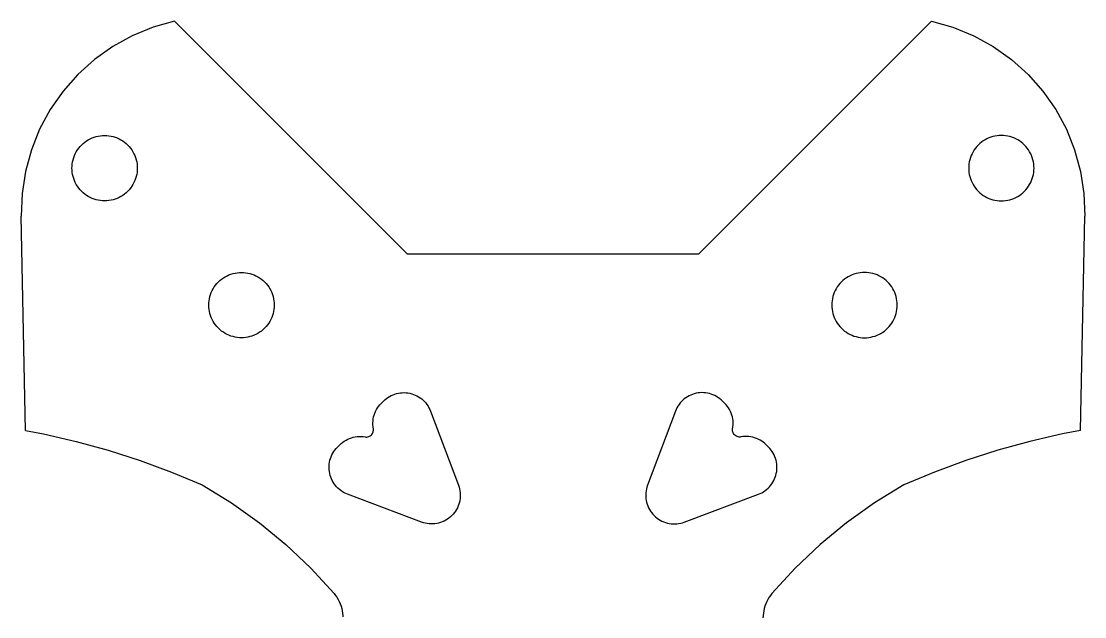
# Model space of a CAD drawing. Header units: metres. Extents: x 52.7 to 104.8, y 151.6 to 209.9.
# Drawn here: x 52.7 to 104.8, y 180.7 to 209.9 of the extents above; entities that cross this region are included whole.
import ezdxf

# ---------------------------------------------------------------- set-up
doc = ezdxf.new("R2010")
doc.units = ezdxf.units.M

msp = doc.modelspace()

# ---------------------------------------------------------------- linework, layer by layer
at = {"layer": 'Gruppe#1'}
for p, q in [((60.205, 209.856), (59.151, 209.561)), ((60.205, 209.856), (71.592, 198.469)), ((97.261, 209.856), (85.874, 198.469)), ((97.261, 209.856), (98.315, 209.561)), ((59.151, 209.561), (58.138, 209.146)), ((98.315, 209.561), (99.327, 209.146)), ((58.138, 209.146), (57.179, 208.619)), ((99.327, 209.146), (100.286, 208.619)), ((57.179, 208.619), (56.287, 207.986)), ((100.286, 208.619), (101.179, 207.986)), ((56.287, 207.986), (55.473, 207.254)), ((101.179, 207.986), (101.993, 207.254)), ((55.473, 207.254), (54.748, 206.434)), ((101.993, 207.254), (102.718, 206.434)), ((54.748, 206.434), (54.121, 205.537)), ((102.718, 206.434), (103.345, 205.537)), ((54.121, 205.537), (53.601, 204.574)), ((103.345, 205.537), (103.865, 204.574)), ((53.601, 204.574), (53.195, 203.558)), ((55.983, 204.055), (56.075, 204.104)), ((56.075, 204.104), (56.171, 204.147)), ((56.171, 204.147), (56.268, 204.184)), ((56.268, 204.184), (56.369, 204.215)), ((56.369, 204.215), (56.471, 204.238)), ((56.471, 204.238), (56.574, 204.255)), ((56.574, 204.255), (56.678, 204.266)), ((56.678, 204.266), (56.783, 204.269)), ((56.783, 204.269), (56.887, 204.266)), ((56.887, 204.266), (56.992, 204.255)), ((56.992, 204.255), (57.095, 204.238)), ((57.095, 204.238), (57.197, 204.215)), ((57.197, 204.215), (57.297, 204.184)), ((57.297, 204.184), (57.395, 204.147)), ((57.395, 204.147), (57.49, 204.104)), ((57.49, 204.104), (57.583, 204.055)), ((99.975, 204.104), (99.883, 204.055)), ((100.071, 204.147), (99.975, 204.104)), ((100.168, 204.184), (100.071, 204.147)), ((100.269, 204.215), (100.168, 204.184)), ((100.371, 204.238), (100.269, 204.215)), ((100.474, 204.255), (100.371, 204.238)), ((100.578, 204.266), (100.474, 204.255)), ((100.683, 204.269), (100.578, 204.266)), ((100.787, 204.266), (100.683, 204.269)), ((100.892, 204.255), (100.787, 204.266)), ((100.995, 204.238), (100.892, 204.255)), ((101.097, 204.215), (100.995, 204.238)), ((101.197, 204.184), (101.097, 204.215)), ((101.295, 204.147), (101.197, 204.184)), ((101.39, 204.104), (101.295, 204.147)), ((101.483, 204.055), (101.39, 204.104)), ((103.865, 204.574), (104.271, 203.558)), ((55.452, 203.558), (55.513, 203.643)), ((55.513, 203.643), (55.58, 203.724)), ((55.58, 203.724), (55.651, 203.8)), ((55.651, 203.8), (55.728, 203.872)), ((55.728, 203.872), (55.809, 203.938)), ((55.809, 203.938), (55.894, 203.999)), ((55.894, 203.999), (55.983, 204.055)), ((57.583, 204.055), (57.672, 203.999)), ((57.672, 203.999), (57.757, 203.938)), ((57.757, 203.938), (57.838, 203.872)), ((57.838, 203.872), (57.914, 203.8)), ((57.914, 203.8), (57.986, 203.724)), ((57.986, 203.724), (58.052, 203.643)), ((58.052, 203.643), (58.113, 203.558)), ((99.413, 203.643), (99.352, 203.558)), ((99.48, 203.724), (99.413, 203.643)), ((99.551, 203.8), (99.48, 203.724)), ((99.628, 203.872), (99.551, 203.8)), ((99.709, 203.938), (99.628, 203.872)), ((99.794, 203.999), (99.709, 203.938)), ((99.883, 204.055), (99.794, 203.999)), ((101.572, 203.999), (101.483, 204.055)), ((101.657, 203.938), (101.572, 203.999)), ((101.738, 203.872), (101.657, 203.938)), ((101.814, 203.8), (101.738, 203.872)), ((101.886, 203.724), (101.814, 203.8)), ((101.952, 203.643), (101.886, 203.724)), ((102.013, 203.558), (101.952, 203.643)), ((53.195, 203.558), (52.907, 202.502)), ((55.214, 202.981), (55.237, 203.083)), ((55.237, 203.083), (55.268, 203.183)), ((55.268, 203.183), (55.305, 203.281)), ((55.305, 203.281), (55.348, 203.377)), ((55.348, 203.377), (55.397, 203.469)), ((55.397, 203.469), (55.452, 203.558)), ((58.113, 203.558), (58.168, 203.469)), ((58.168, 203.469), (58.218, 203.377)), ((58.218, 203.377), (58.261, 203.281)), ((58.261, 203.281), (58.298, 203.183)), ((58.298, 203.183), (58.328, 203.083)), ((58.328, 203.083), (58.352, 202.981)), ((99.137, 203.083), (99.114, 202.981)), ((99.168, 203.183), (99.137, 203.083)), ((99.205, 203.281), (99.168, 203.183)), ((99.248, 203.377), (99.205, 203.281)), ((99.297, 203.469), (99.248, 203.377)), ((99.352, 203.558), (99.297, 203.469)), ((102.068, 203.469), (102.013, 203.558)), ((102.118, 203.377), (102.068, 203.469)), ((102.161, 203.281), (102.118, 203.377)), ((102.198, 203.183), (102.161, 203.281)), ((102.228, 203.083), (102.198, 203.183)), ((102.252, 202.981), (102.228, 203.083)), ((104.271, 203.558), (104.559, 202.502)), ((55.183, 202.669), (55.186, 202.774)), ((55.186, 202.564), (55.183, 202.669)), ((55.186, 202.774), (55.196, 202.878)), ((55.196, 202.46), (55.186, 202.564)), ((55.196, 202.878), (55.214, 202.981)), ((58.352, 202.981), (58.369, 202.878)), ((58.369, 202.878), (58.379, 202.774)), ((58.379, 202.564), (58.369, 202.46)), ((58.379, 202.774), (58.383, 202.669)), ((58.383, 202.669), (58.379, 202.564)), ((99.086, 202.774), (99.083, 202.669)), ((99.083, 202.669), (99.086, 202.564)), ((99.096, 202.878), (99.086, 202.774)), ((99.086, 202.564), (99.096, 202.46)), ((99.114, 202.981), (99.096, 202.878)), ((102.269, 202.878), (102.252, 202.981)), ((102.279, 202.774), (102.269, 202.878)), ((102.269, 202.46), (102.279, 202.564)), ((102.283, 202.669), (102.279, 202.774)), ((102.279, 202.564), (102.283, 202.669)), ((52.907, 202.502), (52.742, 201.421)), ((55.214, 202.357), (55.196, 202.46)), ((55.237, 202.255), (55.214, 202.357)), ((55.268, 202.155), (55.237, 202.255)), ((55.305, 202.057), (55.268, 202.155)), ((55.348, 201.961), (55.305, 202.057)), ((58.261, 202.057), (58.218, 201.961)), ((58.298, 202.155), (58.261, 202.057)), ((58.328, 202.255), (58.298, 202.155)), ((58.352, 202.357), (58.328, 202.255)), ((58.369, 202.46), (58.352, 202.357)), ((99.096, 202.46), (99.114, 202.357)), ((99.114, 202.357), (99.137, 202.255)), ((99.137, 202.255), (99.168, 202.155)), ((99.168, 202.155), (99.205, 202.057)), ((99.205, 202.057), (99.248, 201.961)), ((102.118, 201.961), (102.161, 202.057)), ((102.161, 202.057), (102.198, 202.155)), ((102.198, 202.155), (102.228, 202.255)), ((102.228, 202.255), (102.252, 202.357)), ((102.252, 202.357), (102.269, 202.46)), ((104.559, 202.502), (104.724, 201.421)), ((55.397, 201.869), (55.348, 201.961)), ((55.452, 201.78), (55.397, 201.869)), ((55.513, 201.695), (55.452, 201.78)), ((55.58, 201.614), (55.513, 201.695)), ((55.651, 201.538), (55.58, 201.614)), ((55.728, 201.466), (55.651, 201.538)), ((57.914, 201.538), (57.838, 201.466)), ((57.986, 201.614), (57.914, 201.538)), ((58.052, 201.695), (57.986, 201.614)), ((58.113, 201.78), (58.052, 201.695)), ((58.168, 201.869), (58.113, 201.78)), ((58.218, 201.961), (58.168, 201.869)), ((99.248, 201.961), (99.297, 201.869)), ((99.297, 201.869), (99.352, 201.78)), ((99.352, 201.78), (99.413, 201.695)), ((99.413, 201.695), (99.48, 201.614)), ((99.48, 201.614), (99.551, 201.538)), ((99.551, 201.538), (99.628, 201.466)), ((101.738, 201.466), (101.814, 201.538)), ((101.814, 201.538), (101.886, 201.614)), ((101.886, 201.614), (101.952, 201.695)), ((101.952, 201.695), (102.013, 201.78)), ((102.013, 201.78), (102.068, 201.869)), ((102.068, 201.869), (102.118, 201.961)), ((52.742, 201.421), (52.701, 200.327)), ((55.809, 201.4), (55.728, 201.466)), ((55.894, 201.339), (55.809, 201.4)), ((55.983, 201.283), (55.894, 201.339)), ((56.075, 201.234), (55.983, 201.283)), ((56.171, 201.191), (56.075, 201.234)), ((56.268, 201.154), (56.171, 201.191)), ((56.369, 201.124), (56.268, 201.154)), ((56.471, 201.1), (56.369, 201.124)), ((56.574, 201.083), (56.471, 201.1)), ((56.678, 201.073), (56.574, 201.083)), ((56.783, 201.069), (56.678, 201.073)), ((56.887, 201.073), (56.783, 201.069)), ((56.992, 201.083), (56.887, 201.073)), ((57.095, 201.1), (56.992, 201.083)), ((57.197, 201.124), (57.095, 201.1)), ((57.297, 201.154), (57.197, 201.124)), ((57.395, 201.191), (57.297, 201.154)), ((57.49, 201.234), (57.395, 201.191)), ((57.583, 201.283), (57.49, 201.234)), ((57.672, 201.339), (57.583, 201.283)), ((57.757, 201.4), (57.672, 201.339)), ((57.838, 201.466), (57.757, 201.4)), ((99.628, 201.466), (99.709, 201.4)), ((99.709, 201.4), (99.794, 201.339)), ((99.794, 201.339), (99.883, 201.283)), ((99.883, 201.283), (99.975, 201.234)), ((99.975, 201.234), (100.071, 201.191)), ((100.071, 201.191), (100.168, 201.154)), ((100.168, 201.154), (100.269, 201.124)), ((100.269, 201.124), (100.371, 201.1)), ((100.371, 201.1), (100.474, 201.083)), ((100.474, 201.083), (100.578, 201.073)), ((100.578, 201.073), (100.683, 201.069)), ((100.683, 201.069), (100.787, 201.073)), ((100.787, 201.073), (100.892, 201.083)), ((100.892, 201.083), (100.995, 201.1)), ((100.995, 201.1), (101.097, 201.124)), ((101.097, 201.124), (101.197, 201.154)), ((101.197, 201.154), (101.295, 201.191)), ((101.295, 201.191), (101.39, 201.234)), ((101.39, 201.234), (101.483, 201.283)), ((101.483, 201.283), (101.572, 201.339)), ((101.572, 201.339), (101.657, 201.4)), ((101.657, 201.4), (101.738, 201.466)), ((104.724, 201.421), (104.764, 200.327)), ((52.916, 189.829), (52.701, 200.327)), ((104.55, 189.829), (104.764, 200.327)), ((71.592, 198.469), (85.874, 198.469)), ((62.594, 197.299), (62.683, 197.355)), ((62.683, 197.355), (62.775, 197.404)), ((62.775, 197.404), (62.871, 197.447)), ((62.871, 197.447), (62.968, 197.484)), ((62.968, 197.484), (63.069, 197.515)), ((63.069, 197.515), (63.171, 197.538)), ((63.171, 197.538), (63.274, 197.555)), ((63.274, 197.555), (63.378, 197.566)), ((63.378, 197.566), (63.483, 197.569)), ((63.483, 197.569), (63.587, 197.566)), ((63.587, 197.566), (63.692, 197.555)), ((63.692, 197.555), (63.795, 197.538)), ((63.795, 197.538), (63.897, 197.515)), ((63.897, 197.515), (63.997, 197.484)), ((63.997, 197.484), (64.095, 197.447)), ((64.095, 197.447), (64.19, 197.404)), ((64.19, 197.404), (64.283, 197.355)), ((64.283, 197.355), (64.372, 197.299)), ((93.183, 197.355), (93.094, 197.299)), ((93.275, 197.404), (93.183, 197.355)), ((93.371, 197.447), (93.275, 197.404)), ((93.468, 197.484), (93.371, 197.447)), ((93.569, 197.515), (93.468, 197.484)), ((93.671, 197.538), (93.569, 197.515)), ((93.774, 197.555), (93.671, 197.538)), ((93.878, 197.566), (93.774, 197.555)), ((93.983, 197.569), (93.878, 197.566)), ((94.087, 197.566), (93.983, 197.569)), ((94.192, 197.555), (94.087, 197.566)), ((94.295, 197.538), (94.192, 197.555)), ((94.397, 197.515), (94.295, 197.538)), ((94.497, 197.484), (94.397, 197.515)), ((94.595, 197.447), (94.497, 197.484)), ((94.69, 197.404), (94.595, 197.447)), ((94.783, 197.355), (94.69, 197.404)), ((94.872, 197.299), (94.783, 197.355)), ((62.097, 196.769), (62.152, 196.858)), ((62.152, 196.858), (62.213, 196.943)), ((62.213, 196.943), (62.28, 197.024)), ((62.28, 197.024), (62.351, 197.1)), ((62.351, 197.1), (62.428, 197.172)), ((62.428, 197.172), (62.509, 197.238)), ((62.509, 197.238), (62.594, 197.299)), ((64.372, 197.299), (64.457, 197.238)), ((64.457, 197.238), (64.538, 197.172)), ((64.538, 197.172), (64.614, 197.1)), ((64.614, 197.1), (64.686, 197.024)), ((64.686, 197.024), (64.752, 196.943)), ((64.752, 196.943), (64.813, 196.858)), ((64.813, 196.858), (64.868, 196.769)), ((92.652, 196.858), (92.597, 196.769)), ((92.713, 196.943), (92.652, 196.858)), ((92.78, 197.024), (92.713, 196.943)), ((92.851, 197.1), (92.78, 197.024)), ((92.928, 197.172), (92.851, 197.1)), ((93.009, 197.238), (92.928, 197.172)), ((93.094, 197.299), (93.009, 197.238)), ((94.957, 197.238), (94.872, 197.299)), ((95.038, 197.172), (94.957, 197.238)), ((95.114, 197.1), (95.038, 197.172)), ((95.186, 197.024), (95.114, 197.1)), ((95.252, 196.943), (95.186, 197.024)), ((95.313, 196.858), (95.252, 196.943)), ((95.368, 196.769), (95.313, 196.858)), ((61.896, 196.178), (61.914, 196.281)), ((61.914, 196.281), (61.937, 196.383)), ((61.937, 196.383), (61.968, 196.483)), ((61.968, 196.483), (62.005, 196.581)), ((62.005, 196.581), (62.048, 196.677)), ((62.048, 196.677), (62.097, 196.769)), ((64.868, 196.769), (64.918, 196.677)), ((64.918, 196.677), (64.961, 196.581)), ((64.961, 196.581), (64.998, 196.483)), ((64.998, 196.483), (65.028, 196.383)), ((65.028, 196.383), (65.052, 196.281)), ((65.052, 196.281), (65.069, 196.178)), ((92.414, 196.281), (92.396, 196.178)), ((92.437, 196.383), (92.414, 196.281)), ((92.468, 196.483), (92.437, 196.383)), ((92.505, 196.581), (92.468, 196.483)), ((92.548, 196.677), (92.505, 196.581)), ((92.597, 196.769), (92.548, 196.677)), ((95.418, 196.677), (95.368, 196.769)), ((95.461, 196.581), (95.418, 196.677)), ((95.498, 196.483), (95.461, 196.581)), ((95.528, 196.383), (95.498, 196.483)), ((95.552, 196.281), (95.528, 196.383)), ((95.569, 196.178), (95.552, 196.281)), ((61.883, 195.969), (61.886, 196.074)), ((61.886, 195.864), (61.883, 195.969)), ((61.886, 196.074), (61.896, 196.178)), ((61.896, 195.76), (61.886, 195.864)), ((61.914, 195.657), (61.896, 195.76)), ((65.069, 195.76), (65.052, 195.657)), ((65.069, 196.178), (65.079, 196.074)), ((65.079, 195.864), (65.069, 195.76)), ((65.079, 196.074), (65.083, 195.969)), ((65.083, 195.969), (65.079, 195.864)), ((92.386, 196.074), (92.383, 195.969)), ((92.383, 195.969), (92.386, 195.864)), ((92.396, 196.178), (92.386, 196.074)), ((92.386, 195.864), (92.396, 195.76)), ((92.396, 195.76), (92.414, 195.657)), ((95.552, 195.657), (95.569, 195.76)), ((95.579, 196.074), (95.569, 196.178)), ((95.569, 195.76), (95.579, 195.864)), ((95.583, 195.969), (95.579, 196.074)), ((95.579, 195.864), (95.583, 195.969)), ((61.937, 195.555), (61.914, 195.657)), ((61.968, 195.455), (61.937, 195.555)), ((62.005, 195.357), (61.968, 195.455)), ((62.048, 195.261), (62.005, 195.357)), ((62.097, 195.169), (62.048, 195.261)), ((64.918, 195.261), (64.868, 195.169)), ((64.961, 195.357), (64.918, 195.261)), ((64.998, 195.455), (64.961, 195.357)), ((65.028, 195.555), (64.998, 195.455)), ((65.052, 195.657), (65.028, 195.555)), ((92.414, 195.657), (92.437, 195.555)), ((92.437, 195.555), (92.468, 195.455)), ((92.468, 195.455), (92.505, 195.357)), ((92.505, 195.357), (92.548, 195.261)), ((92.548, 195.261), (92.597, 195.169)), ((95.368, 195.169), (95.418, 195.261)), ((95.418, 195.261), (95.461, 195.357)), ((95.461, 195.357), (95.498, 195.455)), ((95.498, 195.455), (95.528, 195.555)), ((95.528, 195.555), (95.552, 195.657)), ((62.152, 195.08), (62.097, 195.169)), ((62.213, 194.995), (62.152, 195.08)), ((62.28, 194.914), (62.213, 194.995)), ((62.351, 194.838), (62.28, 194.914)), ((62.428, 194.766), (62.351, 194.838)), ((62.509, 194.7), (62.428, 194.766)), ((64.538, 194.766), (64.457, 194.7)), ((64.614, 194.838), (64.538, 194.766)), ((64.686, 194.914), (64.614, 194.838)), ((64.752, 194.995), (64.686, 194.914)), ((64.813, 195.08), (64.752, 194.995)), ((64.868, 195.169), (64.813, 195.08)), ((92.597, 195.169), (92.652, 195.08)), ((92.652, 195.08), (92.713, 194.995)), ((92.713, 194.995), (92.78, 194.914)), ((92.78, 194.914), (92.851, 194.838)), ((92.851, 194.838), (92.928, 194.766)), ((92.928, 194.766), (93.009, 194.7)), ((94.957, 194.7), (95.038, 194.766)), ((95.038, 194.766), (95.114, 194.838)), ((95.114, 194.838), (95.186, 194.914)), ((95.186, 194.914), (95.252, 194.995)), ((95.252, 194.995), (95.313, 195.08)), ((95.313, 195.08), (95.368, 195.169)), ((62.594, 194.639), (62.509, 194.7)), ((62.683, 194.583), (62.594, 194.639)), ((62.775, 194.534), (62.683, 194.583)), ((62.871, 194.491), (62.775, 194.534)), ((62.968, 194.454), (62.871, 194.491)), ((63.069, 194.424), (62.968, 194.454)), ((63.171, 194.4), (63.069, 194.424)), ((63.274, 194.383), (63.171, 194.4)), ((63.378, 194.373), (63.274, 194.383)), ((63.483, 194.369), (63.378, 194.373)), ((63.587, 194.373), (63.483, 194.369)), ((63.692, 194.383), (63.587, 194.373)), ((63.795, 194.4), (63.692, 194.383)), ((63.897, 194.424), (63.795, 194.4)), ((63.997, 194.454), (63.897, 194.424)), ((64.095, 194.491), (63.997, 194.454)), ((64.19, 194.534), (64.095, 194.491)), ((64.283, 194.583), (64.19, 194.534)), ((64.372, 194.639), (64.283, 194.583)), ((64.457, 194.7), (64.372, 194.639)), ((93.009, 194.7), (93.094, 194.639)), ((93.094, 194.639), (93.183, 194.583)), ((93.183, 194.583), (93.275, 194.534)), ((93.275, 194.534), (93.371, 194.491)), ((93.371, 194.491), (93.468, 194.454)), ((93.468, 194.454), (93.569, 194.424)), ((93.569, 194.424), (93.671, 194.4)), ((93.671, 194.4), (93.774, 194.383)), ((93.774, 194.383), (93.878, 194.373)), ((93.878, 194.373), (93.983, 194.369)), ((93.983, 194.369), (94.087, 194.373)), ((94.087, 194.373), (94.192, 194.383)), ((94.192, 194.383), (94.295, 194.4)), ((94.295, 194.4), (94.397, 194.424)), ((94.397, 194.424), (94.497, 194.454)), ((94.497, 194.454), (94.595, 194.491)), ((94.595, 194.491), (94.69, 194.534)), ((94.69, 194.534), (94.783, 194.583)), ((94.783, 194.583), (94.872, 194.639)), ((94.872, 194.639), (94.957, 194.7)), ((70.902, 191.581), (70.989, 191.613)), ((70.989, 191.613), (71.079, 191.639)), ((71.079, 191.639), (71.17, 191.66)), ((71.17, 191.66), (71.262, 191.674)), ((71.262, 191.674), (71.354, 191.682)), ((71.354, 191.682), (71.448, 191.684)), ((71.448, 191.684), (71.541, 191.679)), ((71.541, 191.679), (71.633, 191.669)), ((71.633, 191.669), (71.725, 191.652)), ((71.725, 191.652), (71.815, 191.63)), ((71.815, 191.63), (71.904, 191.601)), ((71.904, 191.601), (71.99, 191.566)), ((85.562, 191.601), (85.475, 191.566)), ((85.65, 191.63), (85.562, 191.601)), ((85.741, 191.652), (85.65, 191.63)), ((85.832, 191.669), (85.741, 191.652)), ((85.925, 191.679), (85.832, 191.669)), ((86.018, 191.684), (85.925, 191.679)), ((86.111, 191.682), (86.018, 191.684)), ((86.204, 191.674), (86.111, 191.682)), ((86.296, 191.66), (86.204, 191.674)), ((86.387, 191.639), (86.296, 191.66)), ((86.476, 191.613), (86.387, 191.639)), ((86.564, 191.581), (86.476, 191.613)), ((70.198, 191.014), (70.258, 191.089)), ((70.258, 191.089), (70.319, 191.154)), ((70.319, 191.154), (70.439, 191.274)), ((70.439, 191.274), (70.507, 191.337)), ((70.507, 191.337), (70.579, 191.396)), ((70.579, 191.396), (70.655, 191.45)), ((70.655, 191.45), (70.734, 191.499)), ((70.734, 191.499), (70.817, 191.543)), ((70.817, 191.543), (70.902, 191.581)), ((71.99, 191.566), (72.074, 191.526)), ((72.074, 191.526), (72.156, 191.481)), ((72.156, 191.481), (72.234, 191.43)), ((72.234, 191.43), (72.308, 191.374)), ((72.308, 191.374), (72.378, 191.313)), ((72.378, 191.313), (72.445, 191.247)), ((72.445, 191.247), (72.507, 191.178)), ((72.507, 191.178), (72.564, 191.104)), ((72.564, 191.104), (72.616, 191.027)), ((84.902, 191.104), (84.85, 191.027)), ((84.959, 191.178), (84.902, 191.104)), ((85.021, 191.247), (84.959, 191.178)), ((85.087, 191.313), (85.021, 191.247)), ((85.158, 191.374), (85.087, 191.313)), ((85.232, 191.43), (85.158, 191.374)), ((85.31, 191.481), (85.232, 191.43)), ((85.391, 191.526), (85.31, 191.481)), ((85.475, 191.566), (85.391, 191.526)), ((86.649, 191.543), (86.564, 191.581)), ((86.731, 191.499), (86.649, 191.543)), ((86.81, 191.45), (86.731, 191.499)), ((86.886, 191.396), (86.81, 191.45)), ((86.958, 191.337), (86.886, 191.396)), ((87.026, 191.274), (86.958, 191.337)), ((87.146, 191.154), (87.026, 191.274)), ((87.207, 191.089), (87.146, 191.154)), ((87.268, 191.014), (87.207, 191.089)), ((69.952, 190.495), (69.978, 190.588)), ((69.978, 190.588), (70.01, 190.679)), ((70.01, 190.679), (70.048, 190.767)), ((70.048, 190.767), (70.092, 190.853)), ((70.092, 190.853), (70.142, 190.935)), ((70.142, 190.935), (70.198, 191.014)), ((72.616, 191.027), (72.662, 190.946)), ((72.662, 190.946), (72.704, 190.863)), ((72.704, 190.863), (72.74, 190.777)), ((72.74, 190.777), (74.105, 187.149)), ((84.726, 190.777), (83.361, 187.149)), ((84.762, 190.863), (84.726, 190.777)), ((84.803, 190.946), (84.762, 190.863)), ((84.85, 191.027), (84.803, 190.946)), ((87.323, 190.935), (87.268, 191.014)), ((87.373, 190.853), (87.323, 190.935)), ((87.417, 190.767), (87.373, 190.853)), ((87.455, 190.679), (87.417, 190.767)), ((87.487, 190.588), (87.455, 190.679)), ((87.513, 190.495), (87.487, 190.588)), ((69.914, 190.21), (69.921, 190.306)), ((69.915, 190.113), (69.914, 190.21)), ((69.922, 190.017), (69.915, 190.113)), ((69.921, 190.306), (69.933, 190.401)), ((69.933, 190.401), (69.952, 190.495)), ((87.532, 190.401), (87.513, 190.495)), ((87.545, 190.306), (87.532, 190.401)), ((87.543, 190.017), (87.551, 190.113)), ((87.551, 190.21), (87.545, 190.306)), ((87.551, 190.113), (87.551, 190.21)), ((52.916, 189.829), (53.789, 189.667)), ((53.789, 189.667), (55.383, 189.301)), ((68.957, 189.499), (69.051, 189.519)), ((69.051, 189.519), (69.146, 189.531)), ((69.146, 189.531), (69.242, 189.537)), ((69.242, 189.537), (69.339, 189.537)), ((69.339, 189.537), (69.435, 189.53)), ((69.435, 189.53), (69.53, 189.516)), ((69.53, 189.516), (69.576, 189.511)), ((69.576, 189.511), (69.622, 189.512)), ((69.622, 189.512), (69.668, 189.519)), ((69.668, 189.519), (69.713, 189.532)), ((69.713, 189.532), (69.775, 189.563)), ((69.775, 189.563), (69.831, 189.605)), ((69.831, 189.605), (69.862, 189.639)), ((69.862, 189.639), (69.889, 189.677)), ((69.889, 189.677), (69.911, 189.718)), ((69.911, 189.718), (69.927, 189.761)), ((69.939, 189.899), (69.922, 190.017)), ((69.927, 189.761), (69.937, 189.806)), ((69.937, 189.806), (69.941, 189.853)), ((69.941, 189.853), (69.939, 189.899)), ((87.524, 189.853), (87.526, 189.899)), ((87.528, 189.806), (87.524, 189.853)), ((87.526, 189.899), (87.543, 190.017)), ((87.538, 189.761), (87.528, 189.806)), ((87.555, 189.718), (87.538, 189.761)), ((87.576, 189.677), (87.555, 189.718)), ((87.603, 189.639), (87.576, 189.677)), ((87.635, 189.605), (87.603, 189.639)), ((87.69, 189.563), (87.635, 189.605)), ((87.753, 189.532), (87.69, 189.563)), ((87.797, 189.519), (87.753, 189.532)), ((87.843, 189.512), (87.797, 189.519)), ((87.89, 189.511), (87.843, 189.512)), ((87.936, 189.516), (87.89, 189.511)), ((88.031, 189.53), (87.936, 189.516)), ((88.127, 189.537), (88.031, 189.53)), ((88.223, 189.537), (88.127, 189.537)), ((88.319, 189.531), (88.223, 189.537)), ((88.415, 189.519), (88.319, 189.531)), ((88.509, 189.499), (88.415, 189.519)), ((103.676, 189.667), (102.083, 189.301)), ((104.55, 189.829), (103.676, 189.667)), ((55.383, 189.301), (56.959, 188.867)), ((68.114, 188.945), (68.178, 189.013)), ((68.178, 189.013), (68.298, 189.133)), ((68.298, 189.133), (68.363, 189.194)), ((68.363, 189.194), (68.438, 189.254)), ((68.438, 189.254), (68.517, 189.31)), ((68.517, 189.31), (68.599, 189.36)), ((68.599, 189.36), (68.685, 189.404)), ((68.685, 189.404), (68.773, 189.442)), ((68.773, 189.442), (68.864, 189.474)), ((68.864, 189.474), (68.957, 189.499)), ((88.602, 189.474), (88.509, 189.499)), ((88.693, 189.442), (88.602, 189.474)), ((88.781, 189.404), (88.693, 189.442)), ((88.867, 189.36), (88.781, 189.404)), ((88.949, 189.31), (88.867, 189.36)), ((89.028, 189.254), (88.949, 189.31)), ((89.102, 189.194), (89.028, 189.254)), ((89.168, 189.133), (89.102, 189.194)), ((89.287, 189.013), (89.168, 189.133)), ((89.351, 188.945), (89.287, 189.013)), ((102.083, 189.301), (100.507, 188.867)), ((56.959, 188.867), (58.515, 188.366)), ((67.839, 188.463), (67.871, 188.55)), ((67.871, 188.55), (67.909, 188.635)), ((67.909, 188.635), (67.953, 188.717)), ((67.953, 188.717), (68.001, 188.797)), ((68.001, 188.797), (68.056, 188.873)), ((68.056, 188.873), (68.114, 188.945)), ((89.41, 188.873), (89.351, 188.945)), ((89.464, 188.797), (89.41, 188.873)), ((89.513, 188.717), (89.464, 188.797)), ((89.557, 188.635), (89.513, 188.717)), ((89.594, 188.55), (89.557, 188.635)), ((89.627, 188.463), (89.594, 188.55)), ((100.507, 188.867), (98.95, 188.366)), ((58.515, 188.366), (60.049, 187.799)), ((67.768, 188.004), (67.77, 188.097)), ((67.773, 187.911), (67.768, 188.004)), ((67.77, 188.097), (67.778, 188.19)), ((67.778, 188.19), (67.792, 188.282)), ((67.792, 188.282), (67.813, 188.373)), ((67.813, 188.373), (67.839, 188.463)), ((89.653, 188.373), (89.627, 188.463)), ((89.673, 188.282), (89.653, 188.373)), ((89.687, 188.19), (89.673, 188.282)), ((89.696, 188.097), (89.687, 188.19)), ((89.693, 187.911), (89.697, 188.004)), ((89.697, 188.004), (89.696, 188.097)), ((98.95, 188.366), (97.417, 187.799)), ((60.049, 187.799), (61.557, 187.168)), ((67.783, 187.819), (67.773, 187.911)), ((67.8, 187.727), (67.783, 187.819)), ((67.822, 187.637), (67.8, 187.727)), ((67.851, 187.548), (67.822, 187.637)), ((67.885, 187.462), (67.851, 187.548)), ((67.926, 187.378), (67.885, 187.462)), ((89.54, 187.378), (89.58, 187.462)), ((89.58, 187.462), (89.615, 187.548)), ((89.615, 187.548), (89.643, 187.637)), ((89.643, 187.637), (89.666, 187.727)), ((89.666, 187.727), (89.683, 187.819)), ((89.683, 187.819), (89.693, 187.911)), ((97.417, 187.799), (95.909, 187.168)), ((61.557, 187.168), (62.991, 186.291)), ((67.971, 187.296), (67.926, 187.378)), ((68.022, 187.218), (67.971, 187.296)), ((68.078, 187.144), (68.022, 187.218)), ((68.139, 187.073), (68.078, 187.144)), ((68.204, 187.007), (68.139, 187.073)), ((68.274, 186.945), (68.204, 187.007)), ((68.348, 186.888), (68.274, 186.945)), ((74.105, 187.149), (74.134, 187.063)), ((74.134, 187.063), (74.158, 186.971)), ((74.158, 186.971), (74.176, 186.879)), ((83.308, 186.971), (83.29, 186.879)), ((83.332, 187.063), (83.308, 186.971)), ((83.361, 187.149), (83.332, 187.063)), ((89.118, 186.888), (89.191, 186.945)), ((89.191, 186.945), (89.261, 187.007)), ((89.261, 187.007), (89.327, 187.073)), ((89.327, 187.073), (89.387, 187.144)), ((89.387, 187.144), (89.443, 187.218)), ((89.443, 187.218), (89.494, 187.296)), ((89.494, 187.296), (89.54, 187.378)), ((95.909, 187.168), (94.474, 186.291)), ((68.425, 186.836), (68.348, 186.888)), ((68.506, 186.789), (68.425, 186.836)), ((68.589, 186.748), (68.506, 186.789)), ((68.675, 186.712), (68.589, 186.748)), ((72.303, 185.347), (68.675, 186.712)), ((74.171, 186.409), (74.151, 186.317)), ((74.184, 186.503), (74.171, 186.409)), ((74.176, 186.879), (74.187, 186.785)), ((74.192, 186.597), (74.184, 186.503)), ((74.187, 186.785), (74.193, 186.691)), ((74.193, 186.691), (74.192, 186.597)), ((83.278, 186.785), (83.273, 186.691)), ((83.273, 186.691), (83.274, 186.597)), ((83.274, 186.597), (83.281, 186.503)), ((83.29, 186.879), (83.278, 186.785)), ((83.281, 186.503), (83.295, 186.409)), ((83.295, 186.409), (83.315, 186.317)), ((85.162, 185.347), (88.791, 186.712)), ((88.791, 186.712), (88.877, 186.748)), ((88.877, 186.748), (88.96, 186.789)), ((88.96, 186.789), (89.041, 186.836)), ((89.041, 186.836), (89.118, 186.888)), ((62.991, 186.291), (64.361, 185.317)), ((73.962, 185.888), (73.907, 185.811)), ((74.011, 185.968), (73.962, 185.888)), ((74.055, 186.052), (74.011, 185.968)), ((74.093, 186.138), (74.055, 186.052)), ((74.125, 186.227), (74.093, 186.138)), ((74.151, 186.317), (74.125, 186.227)), ((83.315, 186.317), (83.341, 186.227)), ((83.341, 186.227), (83.373, 186.138)), ((83.373, 186.138), (83.411, 186.052)), ((83.411, 186.052), (83.455, 185.968)), ((83.455, 185.968), (83.504, 185.888)), ((83.504, 185.888), (83.559, 185.811)), ((94.474, 186.291), (93.105, 185.317)), ((72.389, 185.318), (72.303, 185.347)), ((73.314, 185.359), (73.225, 185.327)), ((73.4, 185.397), (73.314, 185.359)), ((73.484, 185.441), (73.4, 185.397)), ((73.564, 185.49), (73.484, 185.441)), ((73.641, 185.545), (73.564, 185.49)), ((73.714, 185.604), (73.641, 185.545)), ((73.783, 185.669), (73.714, 185.604)), ((73.847, 185.738), (73.783, 185.669)), ((73.907, 185.811), (73.847, 185.738)), ((83.559, 185.811), (83.618, 185.738)), ((83.618, 185.738), (83.683, 185.669)), ((83.683, 185.669), (83.751, 185.604)), ((83.751, 185.604), (83.825, 185.545)), ((83.825, 185.545), (83.901, 185.49)), ((83.901, 185.49), (83.982, 185.441)), ((83.982, 185.441), (84.065, 185.397)), ((84.065, 185.397), (84.152, 185.359)), ((84.152, 185.359), (84.24, 185.327)), ((85.076, 185.318), (85.162, 185.347)), ((64.361, 185.317), (65.659, 184.25)), ((72.48, 185.294), (72.389, 185.318)), ((72.573, 185.276), (72.48, 185.294)), ((72.667, 185.264), (72.573, 185.276)), ((72.761, 185.259), (72.667, 185.264)), ((72.855, 185.26), (72.761, 185.259)), ((72.949, 185.267), (72.855, 185.26)), ((73.042, 185.281), (72.949, 185.267)), ((73.135, 185.301), (73.042, 185.281)), ((73.225, 185.327), (73.135, 185.301)), ((84.24, 185.327), (84.331, 185.301)), ((84.331, 185.301), (84.423, 185.281)), ((84.423, 185.281), (84.516, 185.267)), ((84.516, 185.267), (84.61, 185.26)), ((84.61, 185.26), (84.705, 185.259)), ((84.705, 185.259), (84.799, 185.264)), ((84.799, 185.264), (84.893, 185.276)), ((84.893, 185.276), (84.985, 185.294)), ((84.985, 185.294), (85.076, 185.318)), ((93.105, 185.317), (91.806, 184.25)), ((65.659, 184.25), (66.88, 183.095)), ((91.806, 184.25), (90.586, 183.095)), ((66.88, 183.095), (68.017, 181.857)), ((90.586, 183.095), (89.449, 181.857)), ((68.017, 181.857), (68.09, 181.765)), ((68.09, 181.765), (68.158, 181.668)), ((89.375, 181.765), (89.308, 181.668)), ((89.449, 181.857), (89.375, 181.765)), ((68.158, 181.668), (68.218, 181.567)), ((68.218, 181.567), (68.272, 181.462)), ((68.272, 181.462), (68.318, 181.353)), ((68.318, 181.353), (68.357, 181.242)), ((68.357, 181.242), (68.389, 181.128)), ((89.108, 181.242), (89.077, 181.128)), ((89.147, 181.353), (89.108, 181.242)), ((89.194, 181.462), (89.147, 181.353)), ((89.247, 181.567), (89.194, 181.462)), ((89.308, 181.668), (89.247, 181.567)), ((68.389, 181.128), (68.413, 181.013)), ((68.413, 181.013), (68.428, 180.896)), ((68.428, 180.896), (68.436, 180.778)), ((68.436, 180.778), (68.436, 180.719)), ((89.037, 180.896), (89.029, 180.778)), ((89.029, 180.778), (89.029, 180.719)), ((89.029, 180.66), (89.029, 180.719)), ((89.053, 181.013), (89.037, 180.896)), ((89.077, 181.128), (89.053, 181.013))]:
    msp.add_line(p, q, dxfattribs=at)

doc.saveas('drawing.dxf')
